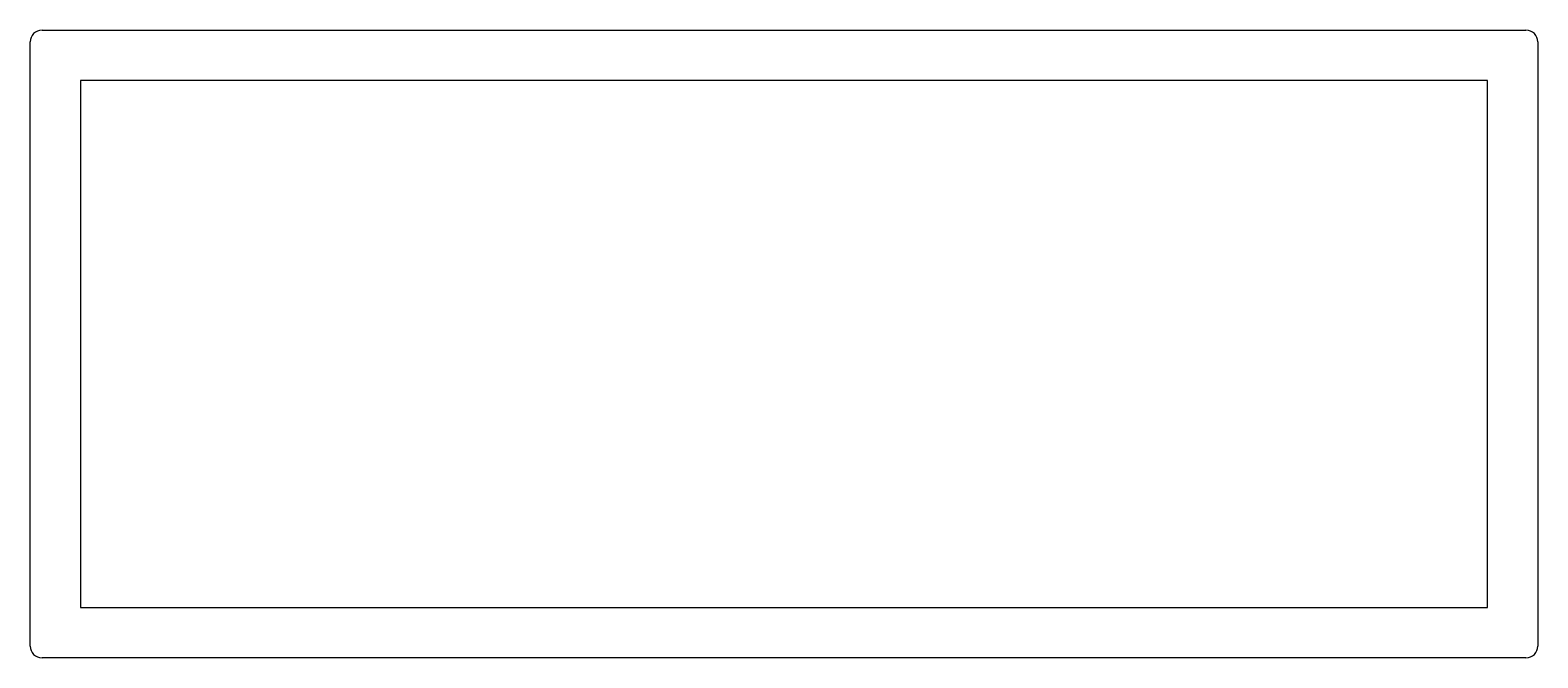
# Model space of a CAD drawing. Header units: inches. Extents: x -18.8 to 19.3, y 0.1 to 16.
import ezdxf

# ---------------------------------------------------------------- set-up
doc = ezdxf.new("R2010")
doc.units = ezdxf.units.IN
doc.header["$MEASUREMENT"] = 0
doc.layers.add('1', color=7, linetype='Continuous')

msp = doc.modelspace()

# ---------------------------------------------------------------- linework, layer by layer
at = {"color": 7}
for p, q in [((18.068, 14.726), (-17.492, 14.726)), ((-17.492, 14.726), (-17.492, 1.391)), ((18.068, 1.391), (18.068, 14.726)), ((-17.492, 1.391), (-1.065, 1.391)), ((-1.065, 1.391), (18.068, 1.391)), ((-1.065, 1.391), (-1.065, 1.391)), ((-1.065, 1.391), (-1.065, 1.391)), ((-1.065, 1.391), (-1.065, 1.391))]:
    msp.add_line(p, q, dxfattribs=at)
msp.add_arc((-1.39, 1.088), 0.444, 41.6013, 43.0567, dxfattribs=at)
at = {"layer": '1', "color": 7}
for p, q in [((-18.762, 0.421), (-18.762, 15.696)), ((-18.462, 15.996), (19.038, 15.996)), ((19.338, 15.696), (19.338, 0.421)), ((19.038, 0.121), (-18.462, 0.121))]:
    msp.add_line(p, q, dxfattribs=at)
for centre, start, end in [((-18.462, 15.696), 90, 180), ((19.038, 15.696), 0, 90), ((-18.462, 0.421), 180, 270), ((19.038, 0.421), 270, 0)]:
    msp.add_arc(centre, 0.3, start, end, dxfattribs=at)

doc.saveas('drawing.dxf')
